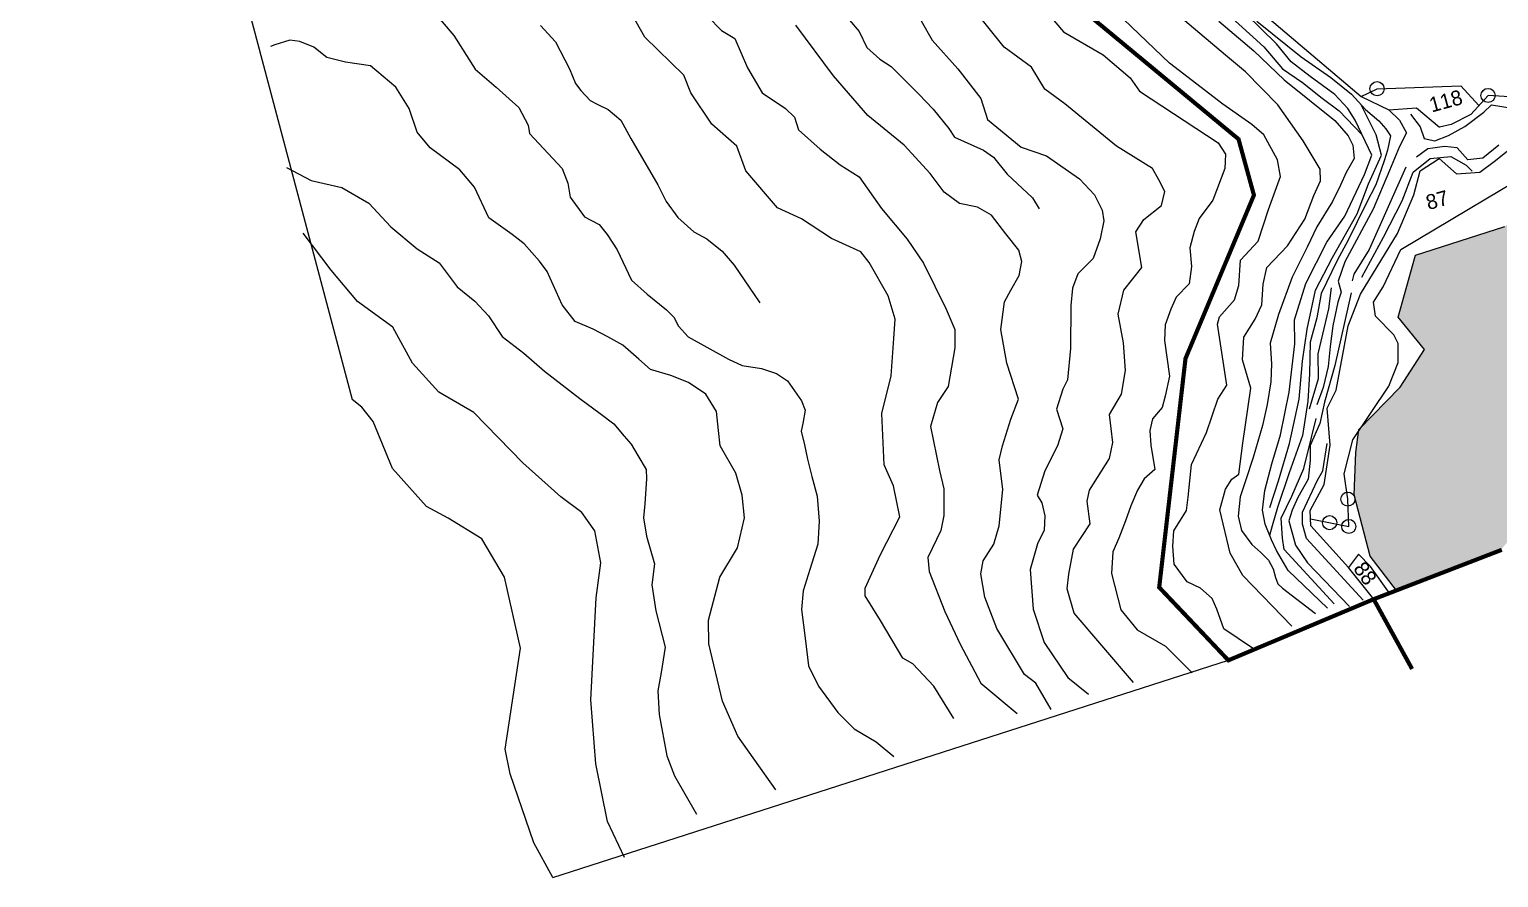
# Model space of a CAD drawing. Header units: metres. Extents: x 349190 to 354644, y 1756648 to 1760820.
# Drawn here: x 349190 to 350148, y 1756648 to 1757202 of the extents above; entities that cross this region are included whole.
import ezdxf

# ---------------------------------------------------------------- set-up
doc = ezdxf.new("R2010")
doc.units = ezdxf.units.M
doc.header["$MEASUREMENT"] = 0
doc.linetypes.add('DASHDOT', pattern=[1, 0.5, -0.25, 0, -0.25])
doc.linetypes.add('DIVIDE', pattern=[1.25, 0.5, -0.25, 0, -0.25, 0, -0.25])
for name, color, linetype in [('LINE_WATER', 4, 'Continuous'), ('OFF', 1, 'Continuous'), ('POLY_HATCH', 12, 'Continuous'), ('POLY_PARCEL', 6, 'Continuous'), ('POLY_WATER', 4, 'Continuous'), ('SYM_STONE', 1, 'Continuous'), ('TEXT_PARCEL', 7, 'Continuous'), ('V_BOUND_LINE', 7, 'Continuous'), ('V_BOUND_STREAM_LINE', 7, 'DASHDOT'), ('V_DIVIDE_LINE', 7, 'DIVIDE')]:
    doc.layers.add(name, color=color, linetype=linetype)
doc.styles.add('TEXT_MAP', font='KRDEV050.TTF')

# ---------------------------------------------------------------- blocks, each defined once
blk = doc.blocks.new('STONE')
blk.add_circle((0, 0), 0.851)

msp = doc.modelspace()

# ---------------------------------------------------------------- hatches: boundary and pattern name
at = {"layer": 'POLY_HATCH'}
h = msp.add_hatch(dxfattribs=at)
h.set_pattern_fill('ZIGZAG', color=256, scale=81.096727, angle=15.36646, style=0)
h.set_pattern_definition([(15.36646, (349550.971, 1755955.7), (7.08845, 12.460942), [10.13709, -10.13709]), (105.36646, (349560.746, 1755958.386), (-12.460942, 7.08845), [10.13709, -10.13709])])
edge = h.paths.add_edge_path()
edge.add_line((350849.74, 1757355.14), (350758.88, 1757301.93))
edge.add_line((350758.88, 1757301.93), (350747.14, 1757298.2))
edge.add_line((350747.14, 1757298.2), (350731.45, 1757258.72))
edge.add_line((350731.45, 1757258.72), (350729.53, 1757243.44))
edge.add_line((350729.53, 1757243.44), (350705.61, 1757225.71))
edge.add_line((350705.61, 1757225.71), (350642.89, 1757186.59))
edge.add_line((350642.89, 1757186.59), (350625.07, 1757174.82))
edge.add_line((350625.07, 1757174.82), (350635.91, 1757122.15))
edge.add_line((350635.91, 1757122.15), (350640.36, 1757112.21))
edge.add_line((350640.36, 1757112.21), (350619.28, 1757066.94))
edge.add_line((350619.28, 1757066.94), (350605.25, 1757069.53))
edge.add_line((350605.25, 1757069.53), (350514.58, 1757078.94))
edge.add_line((350514.58, 1757078.94), (350426.42, 1757045.26))
edge.add_line((350426.42, 1757045.26), (350339.8, 1756996.14))
edge.add_line((350339.8, 1756996.14), (350306.06, 1756990.73))
edge.add_line((350306.06, 1756990.73), (350254.33, 1756980.37))
edge.add_line((350254.33, 1756980.37), (350239.86, 1756975.7))
edge.add_line((350239.86, 1756975.7), (350218.42, 1756950.24))
edge.add_line((350218.42, 1756950.24), (350170.12, 1756886.76))
edge.add_line((350170.12, 1756886.76), (350149.46, 1756861.87))
edge.add_line((350149.46, 1756861.87), (350093.91, 1756840.44))
edge.add_line((350093.91, 1756840.44), (350081.56, 1756835.68))
edge.add_line((350081.56, 1756835.68), (350064.39, 1756858.08))
edge.add_line((350064.39, 1756858.08), (350053.97, 1756898.01))
edge.add_line((350053.97, 1756898.01), (350055.13, 1756925.77))
edge.add_line((350055.13, 1756925.77), (350057.1, 1756940.58))
edge.add_line((350057.1, 1756940.58), (350084.1, 1756968.3))
edge.add_line((350084.1, 1756968.3), (350099.86, 1756992.93))
edge.add_line((350099.86, 1756992.93), (350082.69, 1757013.88))
edge.add_line((350082.69, 1757013.88), (350094.1, 1757054.33))
edge.add_line((350094.1, 1757054.33), (350152.15, 1757073.03))
edge.add_line((350152.15, 1757073.03), (350181.1, 1757099.64))
edge.add_line((350181.1, 1757099.64), (350225.72, 1757093.25))
edge.add_line((350225.72, 1757093.25), (350275.42, 1757072.34))
edge.add_line((350275.42, 1757072.34), (350326.41, 1757062.06))
edge.add_line((350326.41, 1757062.06), (350325.98, 1757097.61))
edge.add_line((350325.98, 1757097.61), (350351.25, 1757133.64))
edge.add_line((350351.25, 1757133.64), (350403.27, 1757118.3))
edge.add_line((350403.27, 1757118.3), (350418.14, 1757114.16))
edge.add_line((350418.14, 1757114.16), (350441.01, 1757136.91))
edge.add_line((350441.01, 1757136.91), (350484.21, 1757113.66))
edge.add_line((350484.21, 1757113.66), (350548.9, 1757112.23))
edge.add_line((350548.9, 1757112.23), (350572.28, 1757107.13))
edge.add_line((350572.28, 1757107.13), (350596.62, 1757109.91))
edge.add_line((350596.62, 1757109.91), (350599.92, 1757139.9))
edge.add_line((350599.92, 1757139.9), (350577.49, 1757187.51))
edge.add_line((350577.49, 1757187.51), (350576.56, 1757214.63))
edge.add_line((350576.56, 1757214.63), (350580.62, 1757233.85))
edge.add_line((350580.62, 1757233.85), (350614.77, 1757263.54))
edge.add_line((350614.77, 1757263.54), (350646.91, 1757240.55))
edge.add_line((350646.91, 1757240.55), (350640.83, 1757270.7))
edge.add_line((350640.83, 1757270.7), (350647.24, 1757299.35))
edge.add_line((350647.24, 1757299.35), (350680.27, 1757305.13))
edge.add_line((350680.27, 1757305.13), (350698.7, 1757286.05))
edge.add_line((350698.7, 1757286.05), (350686.07, 1757338.01))
edge.add_line((350686.07, 1757338.01), (350701.69, 1757356.4))
edge.add_line((350701.69, 1757356.4), (350729.13, 1757355.96))
edge.add_line((350729.13, 1757355.96), (350754.99, 1757365.81))
edge.add_line((350754.99, 1757365.81), (350759.15, 1757347.37))
edge.add_line((350759.15, 1757347.37), (350838.23, 1757401.97))
edge.add_line((350838.23, 1757401.97), (350885.31, 1757462.82))
edge.add_line((350885.31, 1757462.82), (350889.49, 1757563.2))
edge.add_line((350889.49, 1757563.2), (350893.33, 1757645.81))
edge.add_line((350893.33, 1757645.81), (351026.96, 1757733.85))
edge.add_line((351026.96, 1757733.85), (351064, 1757758.81))
edge.add_line((351064, 1757758.81), (351069.81, 1757765.5))
edge.add_line((351069.81, 1757765.5), (351080.16, 1757772.42))
edge.add_line((351080.16, 1757772.42), (351086.97, 1757777.35))
edge.add_line((351086.97, 1757777.35), (351104.21, 1757790.76))
edge.add_line((351104.21, 1757790.76), (351131.14, 1757811.11))
edge.add_line((351131.14, 1757811.11), (351140.88, 1757818.37))
edge.add_line((351140.88, 1757818.37), (351153.31, 1757823.31))
edge.add_line((351153.31, 1757823.31), (351201.08, 1757853.77))
edge.add_line((351201.08, 1757853.77), (351224.93, 1757865.43))
edge.add_line((351224.93, 1757865.43), (351261.9, 1757877.62))
edge.add_line((351261.9, 1757877.62), (351280.69, 1757888.05))
edge.add_line((351280.69, 1757888.05), (351299.36, 1757896.24))
edge.add_line((351299.36, 1757896.24), (351333.25, 1757923.39))
edge.add_line((351333.25, 1757923.39), (351381.36, 1757954.45))
edge.add_line((351381.36, 1757954.45), (351426.29, 1757984.13))
edge.add_line((351426.29, 1757984.13), (351442.46, 1757992.14))
edge.add_line((351442.46, 1757992.14), (351476.01, 1758006.66))
edge.add_line((351476.01, 1758006.66), (351489.98, 1758017.13))
edge.add_line((351489.98, 1758017.13), (351503.15, 1758036.04))
edge.add_line((351503.15, 1758036.04), (351516.73, 1758046.64))
edge.add_line((351516.73, 1758046.64), (351520.67, 1758034.45))
edge.add_line((351520.67, 1758034.45), (351523.2, 1758025.26))
edge.add_line((351523.2, 1758025.26), (351499.18, 1757996.71))
edge.add_line((351499.18, 1757996.71), (351431.9, 1757965.6))
edge.add_line((351431.9, 1757965.6), (351414.69, 1757948.25))
edge.add_line((351414.69, 1757948.25), (351354.06, 1757903.92))
edge.add_line((351354.06, 1757903.92), (351272.36, 1757857.32))
edge.add_line((351272.36, 1757857.32), (351224.91, 1757808.06))
edge.add_line((351224.91, 1757808.06), (351181.85, 1757768.8))
edge.add_line((351181.85, 1757768.8), (351158.55, 1757748.42))
edge.add_line((351158.55, 1757748.42), (351125.71, 1757711.96))
edge.add_line((351125.71, 1757711.96), (351110.96, 1757693.64))
edge.add_line((351110.96, 1757693.64), (351115.23, 1757676.41))
edge.add_line((351115.23, 1757676.41), (351101.8, 1757671.33))
edge.add_line((351101.8, 1757671.33), (351082.39, 1757669.65))
edge.add_line((351082.39, 1757669.65), (350990.55, 1757657.47))
edge.add_line((350990.55, 1757657.47), (350987.12, 1757641.38))
edge.add_line((350987.12, 1757641.38), (350990.28, 1757631.8))
edge.add_line((350990.28, 1757631.8), (350989.18, 1757573))
edge.add_line((350989.18, 1757573), (350992.38, 1757551.56))
edge.add_line((350992.38, 1757551.56), (350967.82, 1757422.07))
edge.add_line((350967.82, 1757422.07), (350966.34, 1757406.51))
edge.add_line((350966.34, 1757406.51), (350948.67, 1757403.74))

# ---------------------------------------------------------------- linework, layer by layer
at = {"layer": 'LINE_WATER'}
for points in [[(349451.85, 1757215.56), (349467.13, 1757197.68), (349481.02, 1757175.8), (349494.53, 1757164.09), (349509.51, 1757150.73), (349515.39, 1757139.32), (349516.27, 1757133.89), (349537.65, 1757110.98), (349541.32, 1757101.37), (349542.81, 1757092.18), (349552.17, 1757079.34), (349561.75, 1757074.43), (349567.08, 1757067.81), (349573.57, 1757057.94), (349582.77, 1757038.19), (349593.16, 1757029.06), (349605.59, 1757018.76), (349610.37, 1757014.03), (349613.4, 1757008), (349619.73, 1757001.18), (349646.05, 1756986.48), (349655.05, 1756982.44), (349667.6, 1756980.41), (349677.38, 1756977.27), (349684.55, 1756972.39), (349693.59, 1756959.45), (349695.98, 1756953.25), (349694.57, 1756944.64), (349693.55, 1756939.69), (349695.68, 1756930.68), (349697.58, 1756921.27), (349700.33, 1756910.03), (349703.83, 1756897.28), (349705.25, 1756880.88), (349704.24, 1756865.87), (349699.17, 1756849.4), (349694.78, 1756835.33), (349693.61, 1756823.35), (349696.05, 1756804.49), (349698.23, 1756786.59), (349704.71, 1756773.12), (349717.29, 1756756.02), (349728.13, 1756745.29), (349742.44, 1756736.89), (349753.96, 1756727.38)], [(349793.06, 1756752.13), (349780.02, 1756773.25), (349766.23, 1756787.77), (349759.66, 1756791.51), (349745.24, 1756816.08), (349735.3, 1756832.09), (349735.18, 1756837.17), (349745.05, 1756858.62), (349757.82, 1756883.73), (349753.57, 1756903.85), (349747.67, 1756917.56), (349746.09, 1756951.2), (349752.17, 1756975.64), (349754, 1757000), (349754.8, 1757012.57), (349750.16, 1757027.9), (349737.8, 1757049.63), (349732.45, 1757056.68), (349713.35, 1757065.29), (349693.62, 1757078.18), (349678, 1757085.39), (349657.31, 1757109.52), (349651.54, 1757125.61), (349635.27, 1757139.88), (349621.54, 1757160.38), (349617.08, 1757171.93), (349591.47, 1757196.57), (349583.05, 1757211.72)], [(349910.26, 1756775.67), (349871.36, 1756820.82), (349866.97, 1756836.79), (349867.92, 1756846.36), (349870.98, 1756862.59), (349881.82, 1756879.17), (349879.92, 1756893.86), (349881.52, 1756901.1), (349894.44, 1756921.83), (349896.63, 1756932.1), (349894.45, 1756950.47), (349902.26, 1756963.71), (349904.88, 1756979.24), (349903.54, 1756997.13), (349900.18, 1757015.89), (349903.75, 1757031.55), (349915.53, 1757046.42), (349911.64, 1757069.69), (349916.99, 1757077.6), (349928.41, 1757086.83), (349930.55, 1757096.01), (349926.69, 1757103.53), (349922.5, 1757110.97), (349899.1, 1757125.49), (349865.38, 1757153.09), (349852.34, 1757162.75), (349843.56, 1757177.04), (349825.91, 1757190.08), (349804.57, 1757216.59)], [(349854.62, 1757211.81), (349864.57, 1757200.08), (349890.32, 1757185.1), (349907.89, 1757170.1), (349913.99, 1757161.35), (349965.27, 1757127.71), (349970.04, 1757120.42), (349969.63, 1757110.9), (349961.85, 1757090.27), (349952.99, 1757078.43), (349949.66, 1757069.78), (349946.83, 1757059.25), (349947.93, 1757046.98), (349946.35, 1757035.8), (349938.01, 1757027.07), (349934.42, 1757019.28), (349930.8, 1757008.98), (349930.37, 1756998.84), (349933.59, 1756975.39), (349930.71, 1756962.43), (349928.78, 1756955.1), (349922.59, 1756947.67), (349920.76, 1756940.01), (349921.55, 1756930.37), (349924.09, 1756914.61), (349917.2, 1756908.42), (349912.76, 1756901.11), (349908.39, 1756890.96), (349905.02, 1756881.09), (349900.59, 1756869.85), (349896.61, 1756860.88), (349895.72, 1756846.84), (349901.88, 1756823.12), (349912.65, 1756809.97), (349930.99, 1756799.27), (349948.31, 1756781.84)], [(350013.34, 1756812.47), (349981.41, 1756845.35), (349973.26, 1756860.04), (349966.39, 1756888.37), (349970.04, 1756901.73), (349974.17, 1756908.36), (349978.81, 1756911.46), (349981.45, 1756931.87), (349986.73, 1756967.65), (349981.2, 1756986.11), (349982.14, 1757001.02), (349989.48, 1757012.65), (349993.76, 1757022.06), (349994.62, 1757035.57), (349997.16, 1757046.34), (350010.65, 1757060.57), (350021.92, 1757077.86), (350027.79, 1757093.42), (350032.08, 1757102.83), (350031.79, 1757110.54), (350020.76, 1757129.02), (350004.26, 1757152.4), (349983.19, 1757174.08), (349970.06, 1757184.89), (349936.63, 1757213.23)], [(349969.53, 1757213.55), (349995.13, 1757190.38), (350007.36, 1757175.89), (350020.31, 1757167.09), (350033.18, 1757156.89), (350044.19, 1757148.48), (350059.11, 1757133.1)], [(350036.59, 1756824.21), (350011.07, 1756848.77), (350003.37, 1756861.76), (350000.11, 1756868.65), (349995.91, 1756878.94), (349994.3, 1756888.11), (349995.83, 1756900.88), (350000.24, 1756918.32), (350006.02, 1756937.3), (350011.7, 1756964.95), (350013.11, 1756978.16), (350015.36, 1756996.62), (350015.22, 1757012.32), (350022.49, 1757035.83), (350036.11, 1757062.92), (350047.93, 1757079.9), (350060.75, 1757106.99), (350065.49, 1757119.73), (350054.68, 1757142.4), (350049.79, 1757150.21), (350041.33, 1757159.32), (350025.31, 1757170.94), (350012.97, 1757180.63), (350003.38, 1757192.19), (349983.33, 1757211.85)], [(349523.63, 1757204.33), (349533.41, 1757193.66), (349542.41, 1757175.91), (349546.41, 1757166.51), (349549.72, 1757161.94), (349555.96, 1757155.43), (349560.84, 1757152.66), (349567.57, 1757149.37), (349575.99, 1757142.43), (349582.36, 1757130.48), (349599.99, 1757100.2), (349605.37, 1757089.34), (349612.98, 1757079.1), (349623.47, 1757069.65), (349631.91, 1757065.11), (349642.04, 1757056.93), (349649.79, 1757047.86), (349666.48, 1757023.32)], [(349632.63, 1757210.03), (349641.51, 1757200.97), (349650.2, 1757195.69), (349658.42, 1757176.66), (349668.09, 1757160.36), (349683.28, 1757150.06), (349689.09, 1757144.41), (349691.78, 1757136.21), (349705.92, 1757123.48), (349718.91, 1757113.43), (349731.32, 1757105.63), (349745.95, 1757084.94), (349762.56, 1757064.81), (349773.28, 1757049.27), (349787.93, 1757019.22), (349793.72, 1757005.91), (349793.6, 1756993.95), (349789.41, 1756968.74), (349782.47, 1756958.31), (349777.85, 1756942.56), (349783.6, 1756913.9), (349786.39, 1756902.06), (349786.49, 1756884.62), (349784.53, 1756874.71), (349776.16, 1756857.08), (349776.97, 1756847.93), (349787.06, 1756822.04), (349797.23, 1756800.55), (349810.57, 1756775.26), (349834.35, 1756755.39)], [(349856.41, 1756757.96), (349846.54, 1756775.26), (349839.04, 1756780.87), (349821, 1756810.84), (349813.25, 1756831.28), (349810.67, 1756846.56), (349812.17, 1756855.06), (349818.99, 1756865.88), (349822.5, 1756877.92), (349824.94, 1756901.59), (349822.6, 1756920.96), (349824.78, 1756930.08), (349830.26, 1756947.35), (349835.28, 1756960.46), (349827.56, 1756983.89), (349823.67, 1757005.82), (349825.94, 1757023.91), (349830.25, 1757031.48), (349835.64, 1757041.24), (349837.43, 1757050.25), (349835.36, 1757057.78), (349826.94, 1757068.24), (349817.59, 1757080.58), (349808.5, 1757085.75), (349796.78, 1757088.06), (349786.64, 1757095.5), (349777.63, 1757107.76), (349760.66, 1757126.1), (349736.98, 1757145.57), (349714.56, 1757171.35), (349690.05, 1757204.42)], [(349725.01, 1757207.75), (349731.36, 1757200.39), (349736.39, 1757189.85), (349744.83, 1757182.37), (349752.12, 1757177.56), (349770.28, 1757159.55), (349779.48, 1757149.61), (349789.74, 1757137.1), (349793.46, 1757131.3), (349812.39, 1757122.88), (349818.78, 1757118.25), (349827.8, 1757107.37), (349844.4, 1757091.92), (349848.56, 1757084.54)], [(349771.68, 1757207.23), (349778.94, 1757194.74), (349795.63, 1757175.9), (349810.72, 1757156.63), (349814.93, 1757143.03), (349836.98, 1757124.82), (349853.46, 1757119.12), (349875.03, 1757104.18), (349884.81, 1757093.87), (349889.73, 1757083.73), (349890.79, 1757076.78), (349888.47, 1757065.06), (349883.88, 1757052.3), (349873.84, 1757042.31), (349870.47, 1757032.86), (349869.34, 1757021.48), (349869.17, 1756993.61), (349867.16, 1756973.04), (349864.1, 1756967.09), (349860.02, 1756954.04), (349864.01, 1756941.08), (349860.68, 1756929.95), (349852.38, 1756913.61), (349847.29, 1756897.91), (349850.4, 1756892.8), (349852.29, 1756884.37), (349851.91, 1756874.9), (349847.53, 1756866.03), (349842.73, 1756849.38), (349844.72, 1756823.52), (349852.01, 1756801.67), (349867.29, 1756778.84), (349880.9, 1756768.09)], [(349987.78, 1756798.08), (349968.94, 1756810.73), (349964.48, 1756823.37), (349961.53, 1756830.49), (349953.73, 1756837.26), (349945.18, 1756841.34), (349936.57, 1756852.84), (349935.83, 1756864.52), (349936.53, 1756874.62), (349944.8, 1756887.79), (349945.87, 1756896.5), (349947.92, 1756917.86), (349957.71, 1756938.65), (349965.08, 1756960.48), (349971.02, 1756969.54), (349964.99, 1757009.48), (349966.16, 1757014.26), (349975.98, 1757025.37), (349978.9, 1757034.59), (349979.95, 1757051.05), (349991.37, 1757063.6), (349998.07, 1757084.26), (350006.04, 1757105.76), (350004.05, 1757116.6), (349995.09, 1757132.96), (349987.29, 1757139.73), (349968.33, 1757152.84), (349933.58, 1757179.72), (349903.95, 1757208.22)], [(349965.87, 1757207.03), (349988.6, 1757187.64), (350008.42, 1757168.83), (350041.39, 1757142.19), (350050.08, 1757132.22), (350053.11, 1757126.18), (350054.09, 1757117.55), (350048.84, 1757108.33), (350045.18, 1757100), (350039.85, 1757089.38), (350029.74, 1757072.87), (350023.29, 1757059.65), (350013.57, 1757040.05), (350004.71, 1757015.64), (349999.24, 1756996.9), (350000.2, 1756983.43), (349999.71, 1756971.86), (349997.38, 1756957.03), (349994.27, 1756943.35), (349988.11, 1756922.44), (349983.41, 1756907.87), (349979.6, 1756896.76), (349978.5, 1756884.1), (349980.58, 1756874.72), (349987.22, 1756865.56), (349993.23, 1756860.35), (349998.27, 1756855.33), (350001.19, 1756849.72), (350002.71, 1756844.19), (350004.3, 1756840.05), (350007.37, 1756837.23), (350028.85, 1756820.71)], [(349990.55, 1757207.16), (350019.53, 1757183.76), (350038.8, 1757170.28), (350052.34, 1757159.36), (350061.46, 1757149.51), (350070, 1757142.05), (350074.62, 1757136.91), (350077.72, 1757132.28), (350075.69, 1757123.02), (350073.49, 1757116.01), (350068.18, 1757100.36), (350061.93, 1757088.11), (350050.16, 1757064.28), (350042.87, 1757050.84), (350032.55, 1757029.36), (350029.59, 1757013.44), (350025.25, 1756997.6), (350024.98, 1756976.93), (350023.88, 1756959.24), (350020.44, 1756936.78), (350011.58, 1756912.38), (350004.07, 1756889.72), (350000.49, 1756877.75), (349998.91, 1756871.59)], [(349677, 1756705.54), (349652.29, 1756740.56), (349642.22, 1756763.49), (349633.34, 1756800.8), (349633.11, 1756816.39), (349640.48, 1756844.45), (349652.07, 1756863.4), (349656.59, 1756883.15), (349654.97, 1756897.78), (349650.97, 1756912.3), (349640.61, 1756930.01), (349639.58, 1756940.01), (349638.25, 1756952.33), (349631.33, 1756963.79), (349620.01, 1756971.3), (349608.43, 1756976), (349595.25, 1756979.73), (349587.55, 1756986.52), (349577.16, 1756995.66), (349567.4, 1757001.2), (349557.83, 1757006.11), (349546.16, 1757011.13), (349537.64, 1757022.02), (349527.92, 1757043.67), (349522.95, 1757050.53), (349512.98, 1757061.84), (349505.14, 1757067.91), (349489.82, 1757078.78), (349480.53, 1757098.74), (349470.88, 1757110.14), (349451.55, 1757124.36), (349443.21, 1757134.74), (349437.96, 1757150.09), (349429.25, 1757164.01), (349412.73, 1757177.97), (349396.32, 1757180.32), (349384.13, 1757183.48), (349375.8, 1757190.1), (349366.58, 1757193.73), (349360.14, 1757194.7), (349350.34, 1757191.67), (349347.56, 1757190.56)], [(349999.04, 1756889.7), (350004.74, 1756907.29), (350011.78, 1756931.65), (350018.07, 1756960.39), (350020.39, 1756985.28), (350023.33, 1757006.23), (350028.75, 1757031.52), (350039.93, 1757052.8), (350055.87, 1757081.44), (350063.34, 1757100.89), (350071.91, 1757119.72), (350068.28, 1757132.91), (350058.32, 1757152.9)], [(350076.7, 1757149.13), (350083.48, 1757142.58), (350088.07, 1757134.23), (350083.67, 1757125.24), (350076.96, 1757109.67), (350066.51, 1757084.37), (350048.03, 1757049.99), (350043.6, 1757037.52), (350045.59, 1757030.29), (350043.28, 1757023.7), (350040.21, 1757008.21), (350038.37, 1756994.89), (350036.97, 1756981.69), (350033.85, 1756968.02), (350029.62, 1756956.79)], [(350090.81, 1757146.44), (350097.02, 1757138.24), (350099.63, 1757130.54), (350106.51, 1757128.96), (350115.47, 1757132.41), (350126.22, 1757138.34), (350138.52, 1757147.66), (350143.62, 1757152.53), (350163.87, 1757149.18), (350174.22, 1757147.57), (350188.54, 1757149.53), (350205.59, 1757148.76), (350217.33, 1757147.53), (350236.73, 1757146.36), (350252.69, 1757147.77), (350276.73, 1757150.42), (350290.01, 1757152.58)], [(350148.41, 1757126.12), (350137.82, 1757117.76), (350128.23, 1757116.61), (350121.09, 1757124.55), (350112.97, 1757125.29), (350105.34, 1757124.19), (350101.99, 1757123.76), (350094.59, 1757118.26)], [(350058.93, 1757039.98), (350073.04, 1757066.14), (350085.36, 1757089.83), (350092.57, 1757108.64), (350103.49, 1757117.59), (350117.02, 1757118.83), (350127, 1757113.15), (350131.03, 1757109.31)], [(349357.92, 1757111.7), (349374, 1757103.09), (349394.07, 1757098.67), (349411.63, 1757088.42), (349425.86, 1757072.8), (349443.2, 1757058.57), (349457.36, 1757049.45), (349469.19, 1757033.85), (349480.72, 1757024.34), (349489.56, 1757014.92), (349498.45, 1757001.26), (349512.74, 1756990.45), (349526.24, 1756978.74), (349549.07, 1756960.85), (349562.37, 1756951.14), (349571.43, 1756944.38), (349578.11, 1756936.28), (349582.64, 1756931.01), (349587.06, 1756923.66), (349592.33, 1756914.49), (349592.63, 1756908.4), (349591.57, 1756892.14), (349590.66, 1756882.98), (349592.54, 1756871.16), (349597.85, 1756853.09), (349596.16, 1756839.26), (349598.75, 1756822.27), (349604.91, 1756798.61), (349602.24, 1756782.11), (349600.03, 1756770.2), (349600.87, 1756754.66), (349605.87, 1756727.69), (349610.82, 1756714.65), (349625.19, 1756689.82)], [(350087.75, 1757111.78), (350063.84, 1757058.16), (350053.9, 1757042.06), (350052.61, 1757037.74)], [(349578.23, 1756661.49), (349567.18, 1756684.93), (349559.71, 1756722.59), (349556.32, 1756764.26), (349559.9, 1756830.86), (349562.92, 1756853.8), (349558.94, 1756874.57), (349550.44, 1756886.63), (349536.74, 1756896.68), (349512.02, 1756919.04), (349480.01, 1756951.69), (349457.35, 1756965.03), (349440.07, 1756983.88), (349427.27, 1757007.42), (349404.25, 1757024.12), (349387.07, 1757044.72), (349368.82, 1757068.84)], [(350052.13, 1757029.8), (350041.34, 1756982.43), (350034.61, 1756958.61), (350031.61, 1756944.52), (350025.4, 1756930.21), (350025.3, 1756920.58), (350024.09, 1756908.34), (350017.29, 1756896.41), (350013.63, 1756888.07), (350011.44, 1756881.06), (350015.76, 1756865.32), (350023.53, 1756853.72), (350051.08, 1756825.13)], [(350024.86, 1756954.1), (350030.82, 1756974.05), (350030.56, 1756990), (350037.59, 1757019.39), (350039.31, 1757033.14)], [(350040.97, 1756826.93), (350008.33, 1756862.36), (350007.2, 1756869.83), (350006.36, 1756882.87), (350013.42, 1756897.17), (350021.25, 1756915.34), (350026.24, 1756935.48), (350029.28, 1756947.76)], [(350059.97, 1756829.41), (350022.84, 1756869.55), (350020.27, 1756878.91), (350020.41, 1756886.73), (350030.21, 1756907.73), (350033.6, 1756913.7), (350036.51, 1756931.44)]]:
    msp.add_lwpolyline(points, dxfattribs=at)
at = {"layer": 'OFF'}
for points in [[(349386.32, 1757798.17), (349254.45, 1757759.33), (349190.29, 1757716.77), (349225.68, 1757620.67), (349400.74, 1756960.27)], [(349531.52, 1756648.31), (349972.01, 1756790.09)]]:
    msp.add_lwpolyline(points, dxfattribs=at)
at = {"layer": 'POLY_HATCH'}
msp.add_lwpolyline([(350149.46, 1756861.87), (350093.91, 1756840.44), (350081.56, 1756835.68), (350064.39, 1756858.08), (350053.97, 1756898.01), (350055.13, 1756925.77), (350057.1, 1756940.58), (350084.1, 1756968.3), (350099.86, 1756992.93), (350082.69, 1757013.88), (350094.1, 1757054.33), (350152.15, 1757073.03)], dxfattribs=at)
at = {"layer": 'POLY_PARCEL'}
for points in [[(350058.69, 1757158), (350068.93, 1757163.03), (350123.56, 1757164.88), (350135.38, 1757152.1)], [(350025.64, 1756882.34), (350050.53, 1756877.42), (350049.92, 1756895.27), (350047.53, 1756911.78), (350053.05, 1756933.89), (350076.59, 1756969), (350082.67, 1756984.4), (350082.69, 1756996.85), (350079.85, 1757002.51), (350067.91, 1757014.67), (350066.7, 1757023.78), (350073, 1757033.67), (350084.54, 1757058.16), (350084.54, 1757058.16), (350161.39, 1757103.97), (350192.71, 1757117.45), (350218.76, 1757116.46), (350235.78, 1757110.84), (350248.84, 1757102.41)], [(350077.05, 1756833.94), (350064.6, 1756851.25), (350056.77, 1756859.39), (350050.23, 1756850.73)]]:
    msp.add_lwpolyline(points, dxfattribs=at)
at = {"layer": 'POLY_WATER'}
for points in [[(349950.21, 1757250.14), (350008.79, 1757200.17), (350058.69, 1757158), (350076.7, 1757149.13), (350094.76, 1757150.58), (350109.64, 1757138)], [(350155.28, 1757157.61), (350141.29, 1757158.62), (350130.08, 1757146.26), (350117.3, 1757139.66), (350109.64, 1757138)], [(350066.74, 1756829.96), (350050.23, 1756850.73), (350025.82, 1756877.87), (350025.42, 1756887.75), (350034.57, 1756904.89), (350038.31, 1756930.53), (350036.32, 1756954.59), (350042.36, 1756966.25), (350050.04, 1757008.36), (350058.21, 1757029.07), (350082.2, 1757068.52), (350092.97, 1757093.79), (350097.12, 1757109.54), (350109.54, 1757117.57), (350120.76, 1757107.58), (350135.87, 1757108.65), (350146.15, 1757116.09), (350170.74, 1757135.93)], [(349531.52, 1756648.31), (349519.19, 1756671.04), (349503.8, 1756715.99), (349500.58, 1756732.11), (349510.45, 1756797.98), (349500.11, 1756844.28), (349485.31, 1756869.36), (349463.39, 1756882.76), (349449.13, 1756890.38), (349427.08, 1756915.29), (349414.44, 1756945.82), (349406.97, 1756955.31), (349400.74, 1756960.27)]]:
    msp.add_lwpolyline(points, dxfattribs=at)
at = {"layer": 'V_BOUND_LINE', "const_width": 2.7}
msp.add_lwpolyline([(350066.74, 1756829.96), (350150.28, 1756862.19)], dxfattribs=at)
at = {"layer": 'V_BOUND_STREAM_LINE', "ltscale": 10, "const_width": 2.7}
msp.add_lwpolyline([(350066.74, 1756829.96), (349972.01, 1756790.09), (349926.91, 1756837.69), (349944.06, 1756987), (349988.67, 1757093.57), (349978.63, 1757130.11), (349878.88, 1757212.72)], dxfattribs=at)
at = {"layer": 'V_DIVIDE_LINE', "ltscale": 10, "const_width": 2.7}
msp.add_lwpolyline([(350066.74, 1756829.96), (350091.8, 1756784.42), (350091.8, 1756784.42)], dxfattribs=at)

# ---------------------------------------------------------------- block references
at = {"layer": 'SYM_STONE', "xscale": 5.406448492920397, "yscale": 5.406448492920397, "zscale": 5.406448492920397, "rotation": 15.36646372397121}
for p in [(350068.93, 1757163.03), (350141.29, 1757158.62), (350049.92, 1756895.27), (350038.02, 1756879.89), (350050.53, 1756877.42)]:
    msp.add_blockref('STONE', p, dxfattribs=at)

# ---------------------------------------------------------------- texts
at = {"layer": 'TEXT_PARCEL', "style": 'TEXT_MAP'}
for s, rotation, p in [('118', 15.36646, (350104.56, 1757147.46)), ('87', 15.36646, (350102.43, 1757083.81)), ('88', 306.33485, (350053.03, 1756849.77))]:
    msp.add_text(s, height=9.732, rotation=rotation, dxfattribs=at).set_placement(p)

doc.saveas('drawing.dxf')
